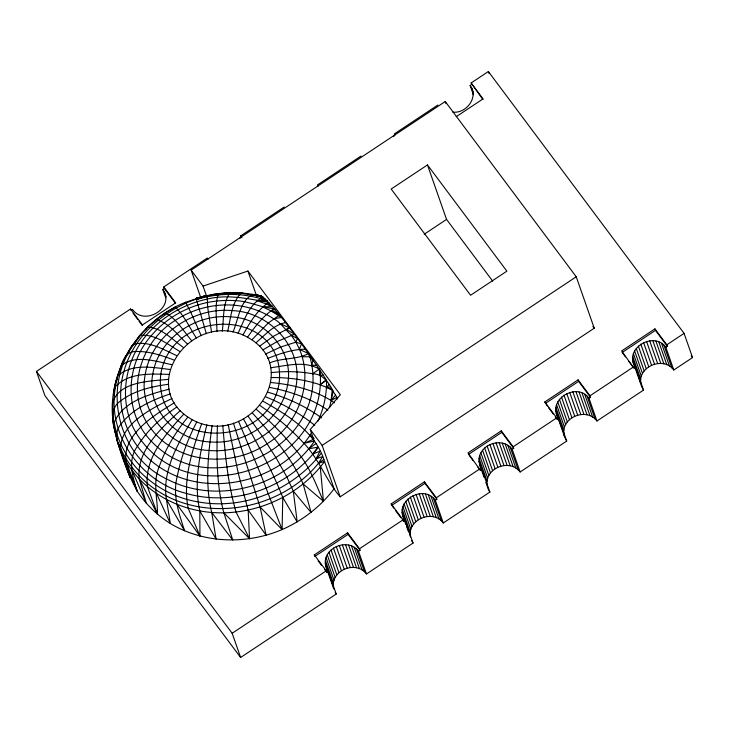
<?xml version="1.0" encoding="UTF-8"?>
<svg xmlns="http://www.w3.org/2000/svg" width="729" height="729" viewBox="0 0 729 729"><rect width="100%" height="100%" fill="white"/><g stroke="black" fill="none" stroke-linecap="round" stroke-linejoin="round"><path stroke-width="1.09" d="M232.925 332.059C238.62 320.277 241.718 287.19 262.066 296.466L240.989 293.286L229.143 292.739L242.675 293.031L254.102 294.507L260.927 295.947L263.47 297.45L272.063 306.08L285.631 322.601L301.551 343.787L319.931 370.15C329.718 463.216 197.368 514.738 141.235 440.462C115.064 406.828 123.137 355.998 153.464 327.731C168.144 313.379 186.925 303.464 206.972 299.136C227.576 293.987 248.398 298.69 268.719 302.444C256.927 310.162 249.755 322.956 242.967 334.93C187.143 311.301 134.136 393.186 196.775 421.963C252.589 445.592 305.606 363.707 242.967 334.93M317.771 421.344C323.913 408.632 326.82 394.425 326.556 380.338L319.949 384.721C304.285 379.417 287.654 377.385 271.161 377.549M206.343 333.8L196.465 299.528L207.2 295.719L207.628 306.9L211.592 332.433M201.24 335.659L190.706 312.176L185.549 302.28C137.344 321.197 104.611 374.633 113.76 426.274C118.599 448.772 126.263 470.961 137.216 491.209C145.773 504.277 157.154 515.212 170.358 523.531C203.819 543.606 246.502 544.7 282.096 529.582L282.77 497.451C272.063 470.15 257.802 444.389 243.395 418.911M333.736 588.895L325.79 566.205C321.17 548.49 347.997 536.699 358.522 551.27L366.468 573.969L413.051 543.05L405.105 520.36C392.202 502.454 423.212 483.09 435.35 500.285L443.296 522.975L489.879 492.066L478.999 461.384C477.832 444.736 502.345 435.869 512.186 449.292L520.132 471.991L566.715 441.072L558.769 418.382C545.866 400.476 576.876 381.112 589.014 398.307L596.96 420.998L643.543 390.088L635.597 367.389C622.703 349.483 653.713 330.128 665.85 347.323L673.796 370.013L692.55 357.565L684.075 333.363L488.366 71.524L471.125 82.969L482.908 99.527M366.468 573.969C356.627 560.537 332.114 569.413 333.281 586.052L325.334 563.362M410.418 536.963C406.873 519.567 433.053 508.787 443.296 522.975M486.945 484.083C485.778 467.435 510.3 458.559 520.132 471.991M596.96 420.998C587.127 407.566 562.615 416.441 563.781 433.09L555.835 410.4M640.909 383.992C637.365 366.605 663.545 355.825 673.796 370.013M217.424 425.681C216.622 454.75 216.294 484.53 223.858 512.824L232.77 540.061L211.729 512.451C204.794 484.038 208.23 454.158 212.075 425.517M222.309 331.212C223.921 318.564 222.545 303.984 229.763 292.94L237.125 293.413M119.747 371.097C121.597 362.805 125.215 351.205 135.676 351.533C148.935 351.004 161.774 355.406 174.003 360.053M329.526 407.748L331.139 400.549L332.26 389.532L319.949 384.721L326.218 379.791L319.931 370.15M114.107 395.628C113.296 385.158 118.298 375.198 121.461 365.411C135.703 354.33 155.942 361.347 171.844 364.7M113.587 392.995L117.907 375.836C131.812 363.179 153.218 367.489 170.212 369.503M112.375 404.148C117.597 381.267 149.937 381.185 168.581 379.344M336.534 399.565L336.816 397.332L331.139 400.549C312.951 389.423 291.655 384.456 270.623 382.497M227.658 331.376C230.792 318.6 231.266 303.082 240.989 293.286L242.675 293.031C226.983 291.728 211.328 293.969 196.256 298.38L196.465 299.528C219.32 292.475 244.388 292.575 266.969 300.63M334.365 402.882L331.139 400.549L333.162 391.036C328.779 382.862 323.138 373.913 312.686 373.749C298.981 371.298 284.948 371.134 271.133 372.619M164.253 314.773L164.581 313.406L175.27 307.164C184.364 315.693 189.604 327.631 196.338 337.992M206.817 424.843C200.065 452.691 193.477 482.407 199.792 510.911L216.13 539.159L211.729 512.451C180.91 510.036 150.739 495.264 132.022 470.305C116.522 450.458 112.184 425.089 112.813 400.622M116.057 381.932L117.059 378.98M154.612 321.853L155.168 320.323L165.529 312.978C176.846 319.001 183.526 331.248 191.7 340.762M201.696 423.649C192.219 450.385 182.469 479.646 188.182 508.213L199.956 536.061L199.792 510.911M238.046 333.244C244.279 320.396 249.318 303.774 263.069 297.177L252.034 294.716L263.47 297.45L260.062 298.416L267.033 300.694L257.137 300.685L272.063 306.08M145.764 329.781L146.529 328.059L156.434 319.657C169.328 323.093 177.867 335.285 187.362 343.942M265.511 354.057L280.811 346.977L295.728 342.229L297.596 338.393C287.436 335.012 283.18 323.63 273.639 318.783C264.226 312.55 253.564 308.376 242.484 306.289C219.274 302.189 194.743 307.556 175.115 320.505C139.531 342.111 124.231 394.435 150.994 428.652C177.475 464.182 231.931 468 267.178 443.688C302.754 422.082 318.054 369.758 291.299 335.54L277.22 341.536L262.795 349.956M137.808 338.466L138.765 336.534L148.087 327.139C162.029 328.077 172.636 339.705 183.389 347.505M196.775 421.963C187.845 439.104 180.983 457.411 177.265 476.411C172.281 494.936 178.924 513.307 184.592 530.812L166.431 499.483C161.893 470.925 177.912 443.451 192.11 419.804M124.896 357.702L131.949 345.655L133.999 344.134L140.579 335.322C155.177 333.937 167.843 344.498 179.808 351.405M225.99 292.812L229.763 292.94L218.49 293.687C214.244 305.661 216.969 319.083 216.941 331.567M259.925 405.488C275.927 416.441 290.825 429.062 303.966 443.35C319.047 459.079 326.045 480.329 340.161 496.841L594.244 328.214L576.238 276.783L445.237 101.513L191.144 270.14L203.054 286.069L206.489 295.874C169.073 305.761 134.555 332.843 123.966 371.161C115.638 399.765 123.174 432.279 143.85 453.848C189.786 502.837 278.25 488.503 311.866 432.251M204.621 296.53L205.031 295.892L206.489 295.874M247.632 337.09C255.041 326.419 263.233 315.785 274.259 308.613C260.982 307.802 249.017 301.077 235.649 300.658C226.118 300.002 216.549 300.649 207.182 302.526C185.394 307.21 165.173 319.029 150.857 336.16C125.251 365.147 123.611 413.124 151.395 441.264C211.893 506.081 336.187 442.785 309.287 354.613M130.819 347.806L132.095 346.111M133.361 344.407L136.533 340.161M211.729 512.451C254.722 515.868 298.926 496.34 324.569 461.503C315.775 432.206 288.256 415.43 263.069 401.287M187.745 417.188C175.643 432.051 165.474 448.681 159.15 466.824C152.552 482.161 157.61 498.49 157.537 514.373L139.239 478.889C135.986 450.877 161.364 428.005 180.118 410.719M331.139 400.549L335.513 395.036L332.26 390.179L326.492 387.299L329.162 384.465M318.154 447.478C288.802 487.61 234.273 507.302 186.287 493.424C140.305 481.851 106.416 433.846 115.537 386.47C129.015 372.364 151.167 373.895 169.119 374.405M233.389 423.093L260.08 506.956L282.096 529.582C302.535 520.597 320.66 506.609 334.101 488.74L324.569 461.503L318.582 463.161C278.196 513.098 196.538 525.181 146.584 482.726C135.33 473.012 126.199 460.938 120.139 447.342C115.729 440.097 115.1 431.249 120.695 424.478C132.833 408.65 151.887 400.075 170.331 393.897M176.673 355.606C163.515 349.665 148.944 340.616 133.999 344.134C101.914 387.418 117.241 455.47 166.385 478.844C216.167 505.297 283.198 487.327 314.591 440.936L303.966 443.35L313.67 439.277L310.235 429.472L340.352 394.735L247.906 271.051L203.054 286.069M251.997 339.705L268.308 322.974L279.553 314.983L262.768 306.955L272.491 306.581L266.468 303.884L269.375 303.118M321.115 453.402C292.511 490.052 244.005 510.409 197.887 501.853C157.464 495.264 121.123 463.598 114.18 422.437C123.247 401.278 148.834 394.471 169.192 389.149M183.735 414.154C165.975 433.819 143.987 458.268 147.44 486.662L157.537 514.373M259.761 296.375L260.927 295.947M256.007 342.748C264.973 335.112 273.594 324.852 285.631 322.601M259.615 346.175L272.992 336.506L289.677 327.85L280.2 323.749M316.031 443.514L308.695 448.8L317.972 447.15L312.75 453.985L320.04 451.178L316.067 458.796L322.592 456.6L318.582 463.161L323.794 459.443M312.686 373.749L319.229 369.111C304.85 360.399 286.251 365.776 270.541 367.753M176.937 406.937C161.51 417.416 147.258 430.238 137.471 446.257C127.338 459.835 132.432 476.684 137.216 491.209L120.868 451.114C118.043 424.57 152.224 408.204 172.017 398.481M325.79 566.205L328.269 571.345L336.215 594.044L240.634 657.476L44.925 395.637L36.45 371.435L130.527 309.005L142.437 324.934L175.707 302.854L163.797 286.925L207.355 258.011L207.883 259.524M239.65 238.447L241.162 237.444L240.634 235.932L284.192 207.027M361.019 156.042L317.461 184.947L317.99 186.46M437.856 105.049L394.298 133.954L394.826 135.466L393.314 136.469M165.702 297.687L162.813 289.44L164.326 288.438L163.797 286.925M473.394 94.77L470.141 85.484L471.654 84.482M456.236 116.686L483.035 98.898L471.125 82.969M427.476 164.945L391.181 189.03L470.579 295.254L506.874 271.161L427.476 164.945L446.549 219.402L492.695 281.139M424.214 234.228L446.549 219.402M340.161 496.841L322.145 445.401L576.238 276.783M347.596 532.826L348.125 534.339L314.846 556.418L314.317 554.906L347.596 532.826L359.506 548.755L360.035 550.267L358.522 551.27M393.669 508.086L391.154 503.912L424.424 481.833L436.334 497.77L436.862 499.283L435.35 500.285M512.186 449.292L513.699 448.289L513.17 446.777L501.26 430.848L467.982 452.928L480.42 470.378L481.933 469.367L480.438 466.915L478.999 461.384M547.333 406.108L544.818 401.943L578.088 379.855L589.998 395.792L590.526 397.305L589.014 398.307M665.85 347.323L667.363 346.311L666.835 344.799L654.924 328.87L621.646 350.95L634.084 368.4L635.597 367.389M391.683 505.425L424.952 483.345L424.424 481.833M468.51 454.44L501.789 432.361L501.26 430.848M545.347 403.456L578.616 381.367L578.088 379.855M654.924 328.87L655.453 330.383L622.174 352.462L625.491 356.891M240.634 657.476L232.159 633.273L326.228 570.834L314.317 554.906M359.506 548.755L403.064 519.85L391.154 503.912M436.334 497.77L479.892 468.865M513.17 446.777L556.728 417.872L544.818 401.943M589.998 395.792L633.556 366.887M666.835 344.799L684.075 333.363M324.769 569.695L326.756 572.347L328.269 571.345M402.271 519.595L403.593 521.363L405.105 520.36M555.27 416.733L557.257 419.385L558.769 418.382M205.031 295.892L196.256 298.38L205.724 295.71L185.303 302.335L185.485 303.428M174.231 402.845C154.302 415.202 123.092 433.81 125.88 461.01L137.216 491.209M269.402 362.996C281.959 357.584 296.612 359.907 308.549 353.574L309.615 356.7L313.06 360.026L311.638 365.12L316.76 365.439M291.299 335.54L294.398 334.082L286.105 329.353L289.923 328.168M207 296.785L211.72 294.707L217.725 295.045L213.597 294.37L229.763 292.94M267.716 358.413C279.781 353.765 292.375 349.218 305.451 349.2M174.659 307.392L175.27 307.164M200.73 297.906L203.646 296.876M273.639 318.783L281.549 317.434L271.033 310.791L275.043 309.524M196.383 298.298L203.591 296.749M168.609 384.274C151.842 386.47 134.482 390.407 120.75 400.795C108.785 408.623 112.74 424.032 116.203 435.313M238.866 293.459L242.675 293.031L235.549 293.113M326.492 387.299L330.629 386.844M323.138 375.016L319.903 375.371L319.229 369.111M216.795 293.796L218.49 293.687M229.899 292.721L231.066 292.675M452.9 112.148C466.35 113.642 479.017 97.194 470.141 85.484M302.088 356.846L309.615 356.7M260.062 298.416L265.156 298.899M255.979 295.409L260.189 295.928L254.102 294.507M269.53 387.391C290.106 391.382 310.554 398.207 327.904 410.199M295.728 342.229L301.551 343.787L299.337 349.364L308.549 353.574M271.033 310.791L277.722 312.723M267.889 392.193C286.934 397.87 305.469 406.035 321.507 417.881M265.73 396.84C283.262 404.039 300.002 413.398 314.755 425.335M252.371 412.951C271.726 434.593 291.236 457.192 303.127 483.947L323.466 501.297L320.268 467.016M256.353 409.388C271.079 422.027 284.702 435.978 296.785 451.178C309.351 465.722 315.766 484.01 323.466 501.297M310.262 434.931L314.153 438.812M223.858 512.824L249.546 538.74L248.17 510.063L238.356 473.713L228.141 424.469M248.042 416.141L262.44 436.498L276.091 457.912L286.934 477.103L293.304 491.164L311.073 512.441L303.127 483.947M691.183 355.743L692.55 357.565M655.453 330.383L667.363 346.311M628.799 361.311L632.763 366.623M592.887 326.401L594.244 328.214M578.616 381.367L590.526 397.305M548.655 407.876L553.284 414.072M501.789 432.361L513.699 448.289M469.175 455.324L473.148 460.637M477.777 466.833L480.42 470.378M240.634 235.932L241.955 237.7M424.952 483.345L436.862 499.283M395.656 510.737L400.941 517.818M310.235 429.472L322.145 445.401M164.326 288.438L175.58 303.483M348.125 534.339L360.035 550.267M133.042 313.169L137.672 319.366M138.993 321.143L142.301 325.562M318.154 560.847L321.462 565.267M36.45 371.435L232.159 633.273M177.019 504.386L199.956 536.061M248.17 510.063L266.103 535.223L260.08 506.956M642.55 388.448L643.543 390.088M565.221 438.612L566.715 441.072M488.886 490.426L489.879 492.066M411.557 540.59L413.051 543.05M162.813 289.44C175.716 307.346 144.707 326.71 132.569 309.515L131.056 310.518L130.527 309.005M335.222 592.404L336.215 594.044M282.77 497.451L297.186 521.937L293.304 491.164M335.513 395.036L337.655 398.818M249.546 538.74L236.05 512.022C227.858 483.883 225.124 454.449 222.801 425.335M156.535 493.56L170.358 523.531L166.431 499.483M114.453 429.946L115.382 431.969M132.022 470.305L146.42 503.52L139.239 478.889M238.501 421.234L260.973 474.944L282.096 529.582M641.064 384.939L642.058 387.628M117.05 440.726L130.117 477.686L120.868 451.114M663.9 345.163L671.846 367.863M661.54 343.386L669.486 366.076M658.861 342.029L666.807 364.719M655.927 341.136L663.882 363.826M652.847 340.735L660.793 363.425M649.694 340.835L657.64 363.534M646.568 341.445L654.514 364.136M643.579 342.539L651.526 365.229M640.8 344.079L648.746 366.769M638.322 346.02L646.268 368.719M636.226 348.316L644.172 371.006M634.567 350.877L642.513 373.567M633.401 353.638L641.347 376.328M632.763 356.508L640.709 379.198M632.663 359.406L640.609 382.105M633.118 362.249L640.7 383.91M488.366 71.524L489.104 73.629M587.064 396.157L595.01 418.847M584.713 394.371L592.659 417.061M582.024 393.013L589.971 415.703M579.099 392.12L587.045 414.81M471.636 87.945L473.44 93.102M576.01 391.719L583.956 414.418M572.857 391.828L580.803 414.519M569.741 392.439L577.687 415.129M566.743 393.523L574.689 416.223M563.964 395.063L571.919 417.763M561.494 397.013L569.44 419.704M559.398 399.301L567.344 421.991M557.74 401.861L565.686 424.56M556.564 404.622L564.51 427.322M555.926 407.502L563.872 430.192M556.282 413.234L564.857 437.582M556.728 417.872L557.257 419.385M445.237 101.513L445.984 103.655M510.227 447.141L518.182 469.831M507.876 445.364L515.822 468.054M505.197 443.997L513.143 466.697M502.263 443.114L510.218 465.804M499.183 442.713L507.129 465.403M496.03 442.813L503.976 465.512M492.904 443.423L500.85 466.113M489.915 444.517L497.861 467.207M487.136 446.057L495.082 468.747M484.657 447.998L492.604 470.688M482.562 450.285L490.508 472.984M480.903 452.855L488.849 475.545M479.737 455.616L487.683 478.306M479.099 458.486L487.045 481.176M479.454 464.227L484.056 477.231M485.86 482.388L488.384 489.606M433.4 498.135L441.346 520.825M431.049 496.349L438.995 519.039M428.36 494.991L436.307 517.681M425.435 494.098L433.381 516.788M422.346 493.697L430.292 516.387M419.193 493.806L427.139 516.496M416.077 494.408L424.023 517.107M413.079 495.501L421.025 518.191M410.299 497.041L418.255 519.741M407.83 498.991L415.776 521.682M405.725 501.279L413.68 523.969M404.066 503.839L412.022 526.529M402.9 506.6L410.846 529.29M402.262 509.48L410.208 532.17M402.171 512.378L410.117 535.068M402.618 515.212L405.871 524.497M406.5 526.156L408.304 531.313M403.064 519.85L403.593 521.363M356.563 549.119L364.509 571.809M354.212 547.333L362.158 570.032M351.533 545.975L359.479 568.675M348.599 545.082L356.545 567.782M345.519 544.691L353.465 567.381M247.906 271.051L256.535 295.701M342.366 544.791L350.312 567.481M339.24 545.401L347.186 568.091M336.251 546.495L344.197 569.185M333.472 548.035L341.418 570.725M330.993 549.976L338.939 572.666M328.897 552.263L336.844 574.962M327.239 554.833L335.185 577.523M326.073 557.594L334.019 580.284M325.435 560.464L333.381 583.154M326.774 568.893L327.503 570.953M326.228 570.834L326.756 572.347M191.144 270.14L200.903 297.997M164.307 291.901L166.021 296.648M119 443.906L120.741 449.274M121.789 452.49L125.288 463.234L124.932 461.074M563.927 434.037L564.237 435.924M113.113 416.66L113.123 418.902M145.208 374.515C137.608 412.842 171.206 449.146 209.023 450.44C248.27 454.039 289.404 426.328 295.983 386.534C303.583 348.198 269.985 311.894 232.168 310.6C192.921 307.009 151.787 334.72 145.208 374.515M152.78 374.004C145.982 408.286 176.026 440.744 209.843 441.902C244.944 445.118 281.722 420.332 287.609 384.748C294.407 350.467 264.363 318.008 230.546 316.851C195.445 313.634 158.658 338.411 152.78 374.004M160.799 373.968C152.37 450.331 267.88 452.016 279.107 383.399C287.536 307.027 172.017 305.342 160.799 373.968"/></g></svg>
